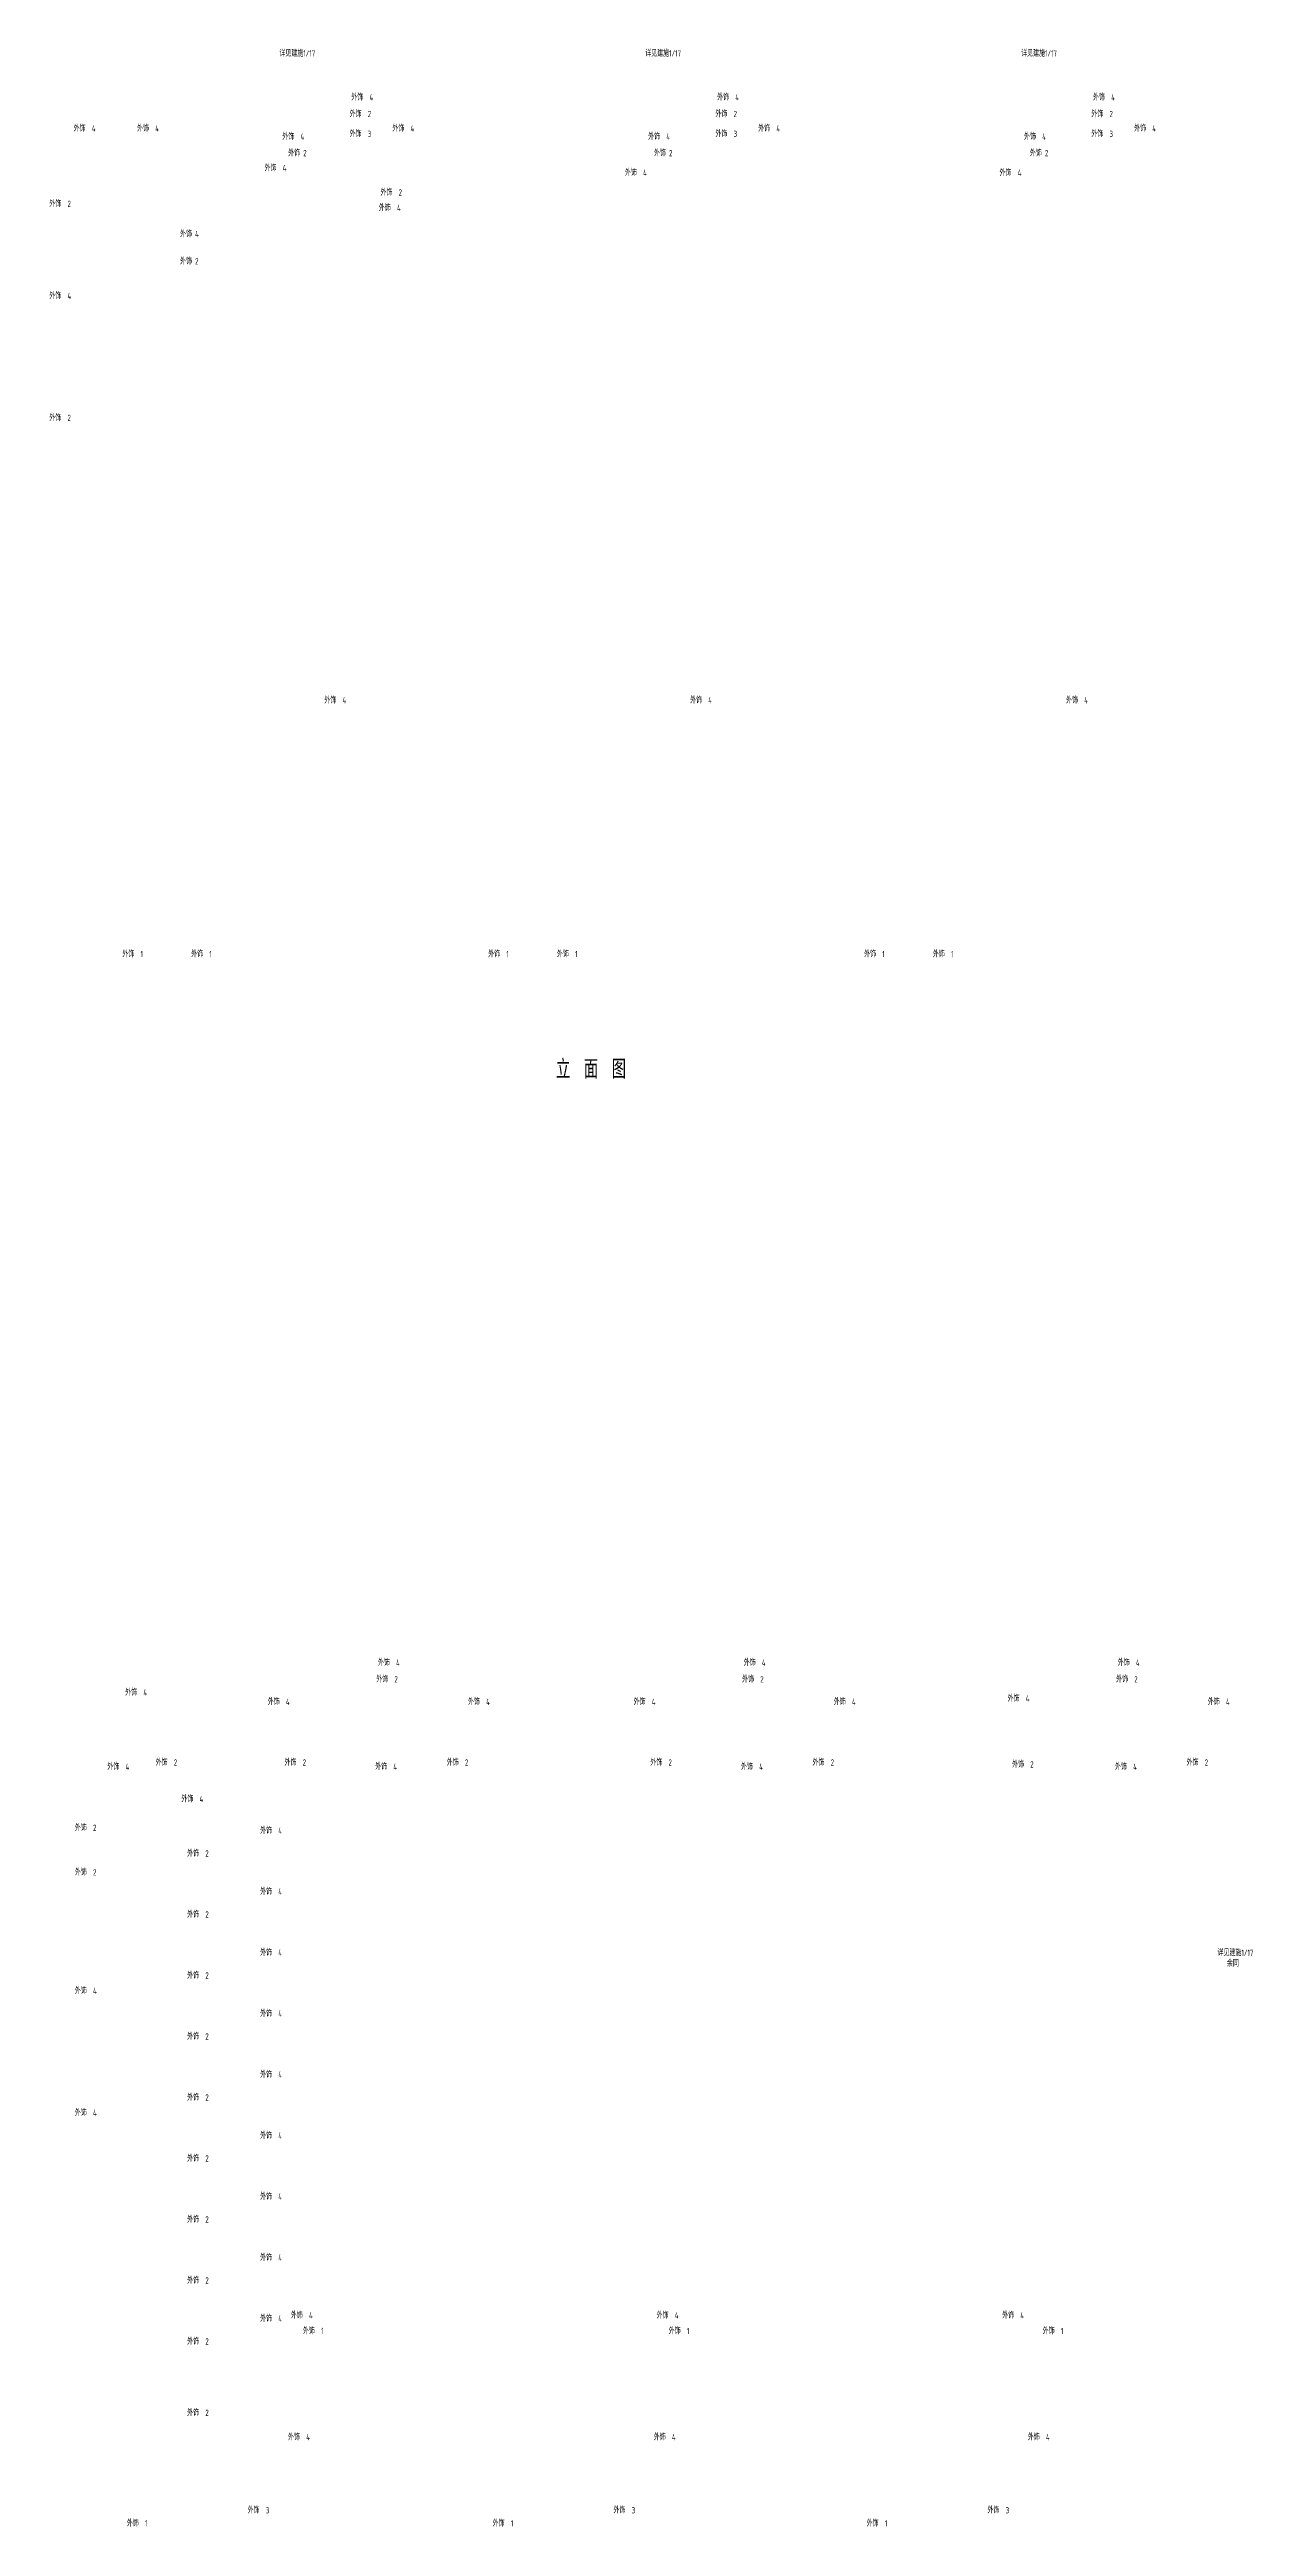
# Model space of a CAD drawing. Extents: x -726032 to 135930, y -151624 to 587044.
# Drawn here: x -23618 to 33221, y 117612 to 235373 of the extents above; entities that cross this region are included whole.
import ezdxf

# ---------------------------------------------------------------- set-up
doc = ezdxf.new("R2010")
doc.units = 0
doc.header["$LTSCALE"] = 1000
doc.header["$MEASUREMENT"] = 0
doc.layers.add('PUB_TEXT', color=142, linetype='CONTINUOUS')
doc.layers.add('引线', color=213, linetype='CONTINUOUS')
doc.styles.add('_HZST', font='txt.shx', dxfattribs={"width": 0.8, "bigfont": 'HZST.shx'})
doc.styles.add('_HZTXT', font='isocp.shx', dxfattribs={"width": 0.8, "bigfont": 'hztxt.shx'})

msp = doc.modelspace()

# ---------------------------------------------------------------- texts
at = {"layer": 'PUB_TEXT', "style": '_HZST', "width": 0.8}
msp.add_text('立 面 图', height=900, dxfattribs=at).set_placement((471.1, 186448.9))
at = {"layer": '引线', "style": '_HZTXT', "width": 0.7}
for s, p in [('详见建施1/17', (-12681, 235040.9)), ('详见建施1/17', (4719, 235040.9)), ('详见建施1/17', (22599, 235040.9)), ('外饰  4', (-9262.9, 232951.7)), ('外饰  4', (8137.1, 232951.7)), ('外饰  4', (26017.1, 232951.7)), ('外饰  2', (-9342.9, 232158.2)), ('外饰  2', (8057.1, 232158.2)), ('外饰  2', (25937.1, 232158.2)), ('外饰  4', (-22469.3, 231474.2)), ('外饰  4', (-19454.5, 231474.2)), ('外饰  4', (-12544.3, 231083.8)), ('外饰  3', (-9342.9, 231211.9)), ('外饰  4', (-7309.9, 231474.2)), ('外饰  4', (4855.7, 231083.8)), ('外饰  3', (8057.1, 231211.9)), ('外饰  4', (10090.1, 231474.2)), ('外饰  4', (22735.7, 231083.8)), ('外饰  3', (25937.1, 231211.9)), ('外饰  4', (27970.1, 231474.2)), ('外饰  4', (-13389.3, 229588)), ('外饰 2', (-12266.2, 230298.4)), ('外饰  4', (3750.8, 229369.1)), ('外饰 2', (5133.8, 230298.4)), ('外饰  4', (21570.9, 229363.9)), ('外饰 2', (23013.8, 230298.4)), ('外饰  2', (-7873, 228428.1)), ('外饰  2', (-23626.2, 227886.3)), ('外饰  4', (-7953, 227695.6)), ('外饰 4', (-17409.6, 226450.1)), ('外饰 2', (-17409.6, 225155.1)), ('外饰  4', (-23626.2, 223510.6)), ('外饰  2', (-23626.2, 217709.8)), ('外饰  4', (-10546.9, 204284.7)), ('外饰  4', (6853.1, 204284.7)), ('外饰  4', (24733.1, 204284.7)), ('外饰  1', (-20153.4, 192218.8)), ('外饰  1', (-16881.8, 192218.8)), ('外饰  1', (-2753.4, 192218.8)), ('外饰  1', (518.2, 192218.8)), ('外饰  1', (15126.6, 192218.8)), ('外饰  1', (18398.2, 192218.8)), ('外饰  2', (-8077, 157738.1)), ('外饰  4', (-7997, 158531.6)), ('外饰  2', (9323, 157738.1)), ('外饰  4', (9403, 158531.6)), ('外饰  2', (27113, 157738.1)), ('外饰  4', (27193, 158531.6)), ('外饰  4', (-20016.2, 157114.6)), ('外饰  4', (-13236.5, 156668)), ('外饰  4', (-3712.1, 156668)), ('外饰  4', (4163.5, 156668)), ('外饰  4', (13687.9, 156668)), ('外饰  4', (21953.5, 156825.8)), ('外饰  4', (31477.9, 156668)), ('外饰  4', (-20866.7, 153585)), ('外饰  2', (-18571.8, 153782.3)), ('外饰  2', (-12440.4, 153782.3)), ('外饰  4', (-8127.6, 153585)), ('外饰  2', (-4723.3, 153782.3)), ('外饰  2', (4959.6, 153782.3)), ('外饰  4', (9272.4, 153585)), ('外饰  2', (12676.7, 153782.3)), ('外饰  2', (22165.6, 153692.5)), ('外饰  4', (27062.4, 153585)), ('外饰  2', (30466.7, 153782.3)), ('外饰  4', (-17344.9, 152047.2)), ('外饰  2', (-22411.7, 150681.1)), ('外饰  4', (-13599.8, 150544.4)), ('外饰  2', (-17070.1, 149456.6)), ('外饰  2', (-22411.7, 148563.4)), ('外饰  4', (-13599.5, 147644.4)), ('外饰  2', (-17069.7, 146556.6)), ('外饰  4', (-13599.5, 144744.4)), ('详见建施1/17', (31941.7, 144735.8)), ('外饰  2', (-17069.7, 143656.6)), ('余同', (32385.7, 144224.4)), ('外饰  4', (-22411.7, 142931.9)), ('外饰  4', (-13599.5, 141844.4)), ('外饰  2', (-17069.7, 140756.6)), ('外饰  4', (-13599.5, 138944.4)), ('外饰  2', (-17069.7, 137856.6)), ('外饰  4', (-22411.7, 137131.9)), ('外饰  4', (-13599.5, 136044.4)), ('外饰  2', (-17069.7, 134956.6)), ('外饰  4', (-13599.8, 133144.4)), ('外饰  2', (-17070.1, 132056.6)), ('外饰  4', (-13599.5, 130244.4)), ('外饰  2', (-17069.7, 129156.6)), ('外饰  4', (-13599.5, 127344.4)), ('外饰  4', (-12139, 127499.3)), ('外饰  4', (5261.6, 127499.3)), ('外饰  4', (21694.7, 127499.3)), ('外饰  2', (-17069.7, 126256.6)), ('外饰  1', (-11566.4, 126756.5)), ('外饰  1', (5834.2, 126756.5)), ('外饰  1', (23623.6, 126756.5)), ('外饰  2', (-17069.7, 122864.6)), ('外饰  4', (-12275, 121707.6)), ('外饰  4', (5125.5, 121707.6)), ('外饰  4', (22915, 121707.6)), ('外饰  1', (-19940.7, 117611.8)), ('外饰  3', (-14191.7, 118234.1)), ('外饰  1', (-2540.2, 117611.8)), ('外饰  3', (3208.8, 118234.1)), ('外饰  1', (15249.3, 117611.8)), ('外饰  3', (20998.3, 118234.1))]:
    msp.add_text(s, height=300, dxfattribs=at).set_placement(p)

doc.saveas('drawing.dxf')
